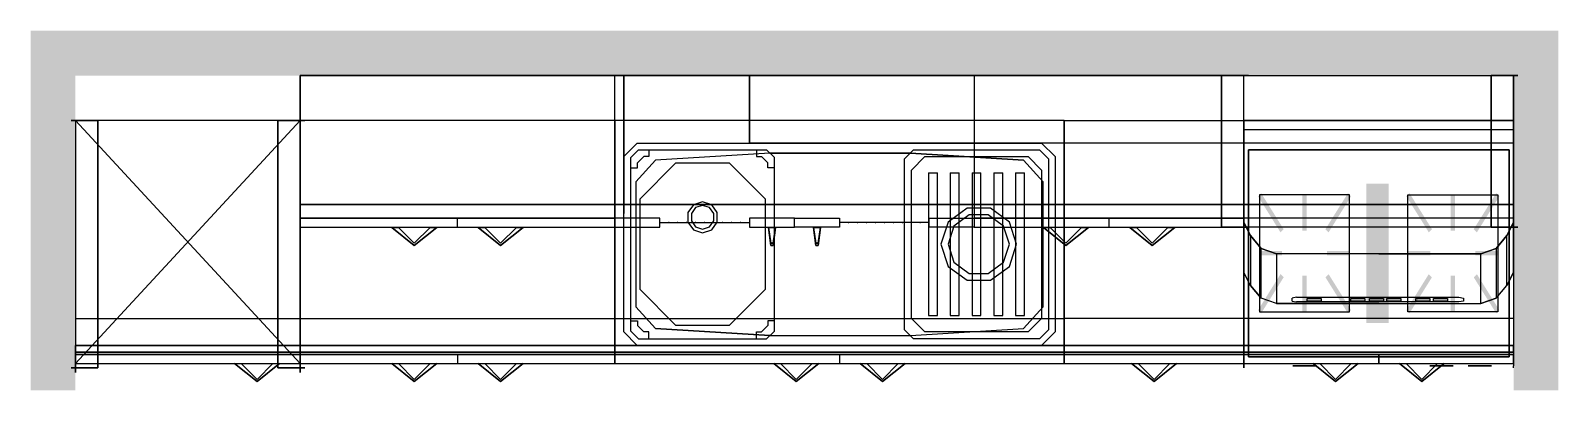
# Model space of a CAD drawing. Extents: x 3900 to 7300, y 5300 to 6100.
import ezdxf

# ---------------------------------------------------------------- set-up
doc = ezdxf.new("R2010")
doc.units = 0
doc.header["$LTSCALE"] = 100
doc.header["$MEASUREMENT"] = 0
doc.layers.get('0').update_dxf_attribs({"linetype": 'CONTINUOUS'})
for name, color, linetype in [('BASE', 4, 'CONTINUOUS'), ('ORANGE', 10, 'CONTINUOUS'), ('SINK', 7, 'CONTINUOUS'), ('WALL', 3, 'CONTINUOUS'), ('WT', 2, 'CONTINUOUS'), ('YIMA', 4, 'CONTINUOUS'), ('ZCYAN', 4, 'CONTINUOUS'), ('ZHANDLED', 1, 'CONTINUOUS'), ('ZHANDLEU', 1, 'CONTINUOUS'), ('ZRED', 1, 'CONTINUOUS'), ('ZWALL', 7, 'CONTINUOUS')]:
    doc.layers.add(name, color=color, linetype=linetype)

# ---------------------------------------------------------------- blocks, each defined once
blk = doc.blocks.new('FMS')
at = {"layer": 'WT'}
blk.add_line((0, 0), (1, 0), dxfattribs=at)
at = {"layer": 'WT', "extrusion": (1, -8.46092e-15, -1.83718e-16)}
for p, q in [((0, 0, 25), (0, -143, 25)), ((0, -150, 7), (0, -143)), ((0, -143, 25), (0, -150, 18)), ((0, -150, 18), (0, -150, 7))]:
    blk.add_line(p, q, dxfattribs=at)
at = {"layer": 'WT'}
for points, invisible_edges in [([(0, 0, 25), (0, -143, 25), (0, -143), (0, 0)], 2), ([(1, 0, 25), (1, -143, 25), (1, -143), (1, 0)], 2), ([(0, -150, 18), (0, -150, 7), (0, -143), (0, -143, 25)], 4), ([(1, -150, 18), (1, -150, 7), (1, -143), (1, -143, 25)], 4)]:
    blk.add_3dface(points, dxfattribs=dict(at, invisible_edges=invisible_edges))
blk = doc.blocks.new('ZHANDLED')
at = {"layer": 'ZHANDLED'}
for p, q in [((-50, -0.5, -7.5), (-35, -0.5, -7.5)), ((35, -0.5, -7.5), (50, -0.5, -7.5))]:
    blk.add_line(p, q, dxfattribs=at)
for points in [[(-50, -0.5, 7.5), (0, -40.5, 2.5), (0, -40.5, -2.5), (-50, -0.5, -7.5)], [(-35, -0.5, 7.5), (0, -35.5, 2.5), (0, -35.5, -2.5), (-35, -0.5, -7.5)], [(0, -40.5, 2.5), (50, -0.5, 7.5), (50, -0.5, -7.5), (0, -40.5, -2.5)], [(0, -35.5, 2.5), (35, -0.5, 7.5), (35, -0.5, -7.5), (0, -35.5, -2.5)]]:
    blk.add_3dface(points, dxfattribs=at)
blk = doc.blocks.new('BS10085')
at = {"layer": 'BASE'}
for p, q in [((0, 0), (0, -440)), ((0, 0, 160), (0, -520, 160)), ((1000, 0, 820), (0, 0, 820)), ((1000, -440), (1000, 0)), ((1000, -520, 160), (1000, 0, 160)), ((0, -440), (1000, -440)), ((0, -520, 160), (1000, -520, 160)), ((0, -520, 160), (0, -540, 160)), ((1000, -520, 160), (0, -520, 160)), ((0, -540, 160), (1000, -540, 160)), ((500, -520, 160), (500, -540, 160)), ((1000, -540, 160), (1000, -520, 160))]:
    blk.add_line(p, q, dxfattribs=at)
blk.add_3dface([(0, -520, 800), (0, -540, 800), (1000, -540, 800), (1000, -520, 800)], dxfattribs=at)
at = {"layer": 'YIMA'}
for p, q in [((0, -520, 672), (0, -540, 672)), ((0, -540, 672), (1000, -540, 672)), ((1000, -540, 672), (1000, -520, 672))]:
    blk.add_line(p, q, dxfattribs=at)
at = {"layer": 'BASE'}
for p in [(404, -540, 764), (596, -540, 764)]:
    blk.add_blockref('ZHANDLED', p, dxfattribs=at)
blk = doc.blocks.new('ZHANDLEU')
at = {"layer": 'ZHANDLEU'}
for p, q in [((-50, -0.5, -7.5), (-35, -0.5, -7.5)), ((35, -0.5, -7.5), (50, -0.5, -7.5))]:
    blk.add_line(p, q, dxfattribs=at)
for points in [[(-50, -0.5, 7.5), (0, -40.5, 2.5), (0, -40.5, -2.5), (-50, -0.5, -7.5)], [(-35, -0.5, 7.5), (0, -35.5, 2.5), (0, -35.5, -2.5), (-35, -0.5, -7.5)], [(0, -40.5, 2.5), (50, -0.5, 7.5), (50, -0.5, -7.5), (0, -40.5, -2.5)], [(0, -35.5, 2.5), (35, -0.5, 7.5), (35, -0.5, -7.5), (0, -35.5, -2.5)]]:
    blk.add_3dface(points, dxfattribs=at)
blk = doc.blocks.new('CB060XL')
at = {"layer": 'WALL'}
for p, q in [((0, 0), (0, -317)), ((0, 0, -896), (600, 0, -896)), ((600, -317), (600, 0)), ((0, -317), (0, -337)), ((0, -337), (600, -337)), ((300, -337), (300, -317)), ((300, -337, -896), (300, -337)), ((600, -337), (600, -317))]:
    blk.add_line(p, q, dxfattribs=at)
for points in [[(0, 0), (0, -317), (600, -317), (600, 0)], [(0, -317), (0, -337), (600, -337), (600, -317)]]:
    blk.add_3dface(points, dxfattribs=at)
for p in [(204, -337, -860), (396, -337, -860)]:
    blk.add_blockref('ZHANDLEU', p, dxfattribs=at)
blk = doc.blocks.new('PL240')
at = {"layer": 'ZRED'}
for points in [[(0, 0), (0, -15), (0, -15, 150), (0, 0, 150)], [(0, 0), (0, 0, 150), (1, 0, 150), (1, 0)], [(1, 0), (1, -15), (1, -15, 150), (1, 0, 150)], [(0, -15), (0, -15, 150), (1, -15, 150), (1, -15)]]:
    blk.add_3dface(points, dxfattribs=at)
blk = doc.blocks.new('ISD9745')
at = {"layer": 'SINK'}
for p, q in [((20, -80), (50, -50)), ((35.5, -81.8), (53, -65)), ((50, -50), (950, -50)), ((53, -65), (337.9, -65)), ((75.5, -65), (75.5, -80)), ((315.5, -65), (315.5, -80)), ((337.9, -65), (355.5, -81.8)), ((665, -65), (645, -85)), ((665, -65), (945, -65)), ((945, -65), (965, -85)), ((950, -50), (980, -80)), ((20, -470), (20, -80)), ((35.5, -468.2), (35.5, -81.8)), ((46.7, -136, -4), (90.6, -87.8, -4)), ((46.7, -136, -205), (90.6, -87.8, -205)), ((50.5, -94), (64.5, -80)), ((50.5, -105), (50.5, -94)), ((55.5, -175), (135.5, -95)), ((135.5, -95, -150), (55.5, -175, -150)), ((75.5, -80), (64.5, -80)), ((345.4, -72.2, -4), (90.6, -87.8, -4)), ((345.4, -72.2, -205), (90.6, -87.8, -205)), ((90.6, -87.8, -4), (90.6, -87.8, -205)), ((255.5, -95), (135.5, -95)), ((255.5, -95, -150), (135.5, -95, -150)), ((135.5, -95, -150), (135.5, -95)), ((255.5, -95, -150), (335.5, -175, -150)), ((255.5, -95), (335.5, -175)), ((255.5, -95, -150), (255.5, -95)), ((315.5, -80), (326.5, -80)), ((340.5, -94), (326.5, -80)), ((340.5, -105), (340.5, -94)), ((345.4, -72.2), (657.8, -72.2)), ((657.8, -72.2, -205), (345.4, -72.2, -205)), ((345.4, -72.2), (345.4, -72.2, -205)), ((355.5, -468.2), (355.5, -81.8)), ((645, -465), (645, -85)), ((657.8, -72.2, -4), (909.4, -87.8, -4)), ((909.4, -87.8, -205), (657.8, -72.2, -205)), ((657.8, -72.2), (657.8, -72.2, -205)), ((690, -80), (660, -110)), ((690, -80), (920, -80)), ((909.4, -87.8, -4), (953.3, -136, -4)), ((909.4, -87.8, -205), (953.3, -136, -205)), ((920, -80), (950, -110)), ((965, -85), (965, -465)), ((980, -80), (980, -470)), ((35.5, -105), (50.5, -105)), ((355.5, -105), (340.5, -105)), ((660, -440), (660, -110)), ((698.3, -116.5), (698.3, -433.5)), ((698.3, -116.5), (718.3, -116.5)), ((718.3, -433.5), (718.3, -116.5)), ((746.7, -116.5), (746.7, -433.5)), ((746.7, -116.5), (766.7, -116.5)), ((766.7, -433.5), (766.7, -116.5)), ((795, -116.5), (795, -433.5)), ((795, -116.5), (815, -116.5)), ((815, -433.5), (815, -116.5)), ((843.3, -116.5), (843.3, -433.5)), ((843.3, -116.5), (863.3, -116.5)), ((863.3, -433.5), (863.3, -116.5)), ((891.7, -116.5), (891.7, -433.5)), ((891.7, -116.5), (911.7, -116.5)), ((911.7, -433.5), (911.7, -116.5)), ((950, -110), (950, -440)), ((46.7, -136, -4), (46.7, -414, -4)), ((46.7, -136, -205), (46.7, -414, -205)), ((46.7, -136, -4), (46.7, -136, -205)), ((953.3, -414, -4), (953.3, -136, -4)), ((953.3, -414, -205), (953.3, -136, -205)), ((953.3, -136, -4), (953.3, -136, -205)), ((55.5, -175), (55.5, -375)), ((55.5, -175, -150), (55.5, -375, -150)), ((55.5, -175, -150), (55.5, -175)), ((175.2, -187.1, -150), (162.7, -204.4, -150)), ((180, -193.7, -150), (170.5, -206.9, -150)), ((195.5, -180.6, -150), (175.2, -187.1, -150)), ((195.5, -188.7, -150), (180, -193.7, -150)), ((215.7, -187.1, -150), (195.5, -180.6, -150)), ((210.9, -193.7, -150), (195.5, -188.7, -150)), ((220.5, -206.9, -150), (210.9, -193.7, -150)), ((228.2, -204.4, -150), (215.7, -187.1, -150)), ((335.5, -375), (335.5, -175)), ((335.5, -375, -150), (335.5, -175, -150)), ((335.5, -175, -150), (335.5, -175)), ((784, -195, -205), (741.9, -225.6, -205)), ((836, -195, -205), (784, -195, -205)), ((878.1, -225.6, -205), (836, -195, -205)), ((162.7, -204.4, -150), (162.7, -225.6, -150)), ((162.7, -225.6, -150), (175.2, -242.9, -150)), ((170.5, -206.9, -150), (170.5, -223.1, -150)), ((170.5, -223.1, -150), (180, -236.3, -150)), ((180, -236.3, -150), (195.5, -241.3, -150)), ((195.5, -241.3, -150), (210.9, -236.3, -150)), ((210.9, -236.3, -150), (220.5, -223.1, -150)), ((215.7, -242.9, -150), (228.2, -225.6, -150)), ((220.5, -223.1, -150), (220.5, -206.9, -150)), ((228.2, -225.6, -150), (228.2, -204.4, -150)), ((741.9, -225.6, -205), (725.9, -275, -205)), ((754.7, -234.8, -205), (741.7, -275, -205)), ((788.9, -210, -205), (754.7, -234.8, -205)), ((831.1, -210, -205), (788.9, -210, -205)), ((865.3, -234.8, -205), (831.1, -210, -205)), ((878.3, -275, -205), (865.3, -234.8, -205)), ((894.1, -275, -205), (878.1, -225.6, -205)), ((175.2, -242.9, -150), (195.5, -249.4, -150)), ((195.5, -249.4, -150), (215.7, -242.9, -150)), ((725.9, -275, -205), (741.9, -324.4, -205)), ((741.7, -275, -205), (754.7, -315.2, -205)), ((865.3, -315.2, -205), (878.3, -275, -205)), ((878.1, -324.4, -205), (894.1, -275, -205)), ((741.9, -324.4, -205), (784, -355, -205)), ((754.7, -315.2, -205), (788.9, -340, -205)), ((788.9, -340, -205), (831.1, -340, -205)), ((831.1, -340, -205), (865.3, -315.2, -205)), ((836, -355, -205), (878.1, -324.4, -205)), ((784, -355, -205), (836, -355, -205)), ((55.5, -375), (135.5, -455)), ((55.5, -375, -150), (135.5, -455, -150)), ((55.5, -375, -150), (55.5, -375)), ((255.5, -455, -150), (335.5, -375, -150)), ((255.5, -455), (335.5, -375)), ((335.5, -375, -150), (335.5, -375)), ((46.7, -414, -4), (90.6, -462.2, -4)), ((46.7, -414, -205), (90.6, -462.2, -205)), ((46.7, -414, -4), (46.7, -414, -205)), ((660, -440), (690, -470)), ((698.3, -433.5), (718.3, -433.5)), ((746.7, -433.5), (766.7, -433.5)), ((795, -433.5), (815, -433.5)), ((843.3, -433.5), (863.3, -433.5)), ((891.7, -433.5), (911.7, -433.5)), ((909.4, -462.2, -205), (953.3, -414, -205)), ((909.4, -462.2, -4), (953.3, -414, -4)), ((920, -470), (950, -440)), ((953.3, -414, -4), (953.3, -414, -205)), ((20, -470), (50, -500)), ((35.5, -445), (50.5, -445)), ((35.5, -468.2), (53, -485)), ((50.5, -445), (50.5, -456)), ((50.5, -456), (64.5, -470)), ((75.5, -470), (64.5, -470)), ((75.5, -485), (75.5, -470)), ((345.4, -477.8, -4), (90.6, -462.2, -4)), ((90.6, -462.2, -205), (345.4, -477.8, -205)), ((90.6, -462.2, -4), (90.6, -462.2, -205)), ((135.5, -455), (255.5, -455)), ((135.5, -455, -150), (255.5, -455, -150)), ((135.5, -455, -150), (135.5, -455)), ((255.5, -455, -150), (255.5, -455)), ((315.5, -485), (315.5, -470)), ((315.5, -470), (326.5, -470)), ((340.5, -456), (326.5, -470)), ((355.5, -468.2), (337.9, -485)), ((355.5, -445), (340.5, -445)), ((340.5, -445), (340.5, -456)), ((645, -465), (665, -485)), ((657.8, -477.8, -4), (909.4, -462.2, -4)), ((657.8, -477.8, -205), (909.4, -462.2, -205)), ((920, -470), (690, -470)), ((909.4, -462.2, -4), (909.4, -462.2, -205)), ((945, -485), (965, -465)), ((950, -500), (980, -470)), ((950, -500), (50, -500)), ((53, -485), (337.9, -485)), ((345.4, -477.8), (657.8, -477.8)), ((345.4, -477.8, -205), (657.8, -477.8, -205)), ((345.4, -477.8), (345.4, -477.8, -205)), ((657.8, -477.8), (657.8, -477.8, -205)), ((945, -485), (665, -485))]:
    blk.add_line(p, q, dxfattribs=at)
blk = doc.blocks.new('FPT')
at = {"layer": 'WT', "extrusion": (1, 0, -1.83772e-16)}
for p, q in [((0, 0, 120), (0, -20, 120)), ((0, -20, 120), (0, -20, 30)), ((0, -20, 30), (0, -545, 30)), ((0, -545, 30), (0, -550, 25)), ((0, -550, 25), (0, -550, -10))]:
    blk.add_line(p, q, dxfattribs=at)
at = {"layer": 'WT'}
for points, invisible_edges in [([(0, 0, 120), (0, -20, 120), (0, -20, 30), (0, 0)], 4), ([(0, -20, 30), (0, 0), (0, -520), (0, -545, 30)], 5), ([(1, 0, 120), (1, -20, 120), (1, -20, 30), (1, 0)], 4), ([(1, -20, 30), (1, 0), (1, -520), (1, -545, 30)], 5), ([(0, -545, 30), (0, -520), (0, -520, -10), (0, -550, 25)], 5), ([(0, -520, -10), (0, -550, 25), (0, -550, -10), (0, -520, -10)], 9), ([(1, -520, -10), (1, -550, 25), (1, -550, -10), (1, -520, -10)], 9), ([(1, -545, 30), (1, -520), (1, -520, -10), (1, -550, 25)], 5)]:
    blk.add_3dface(points, dxfattribs=dict(at, invisible_edges=invisible_edges))
blk = doc.blocks.new('CR36')
at = {"layer": 'ZCYAN', "extrusion": (1, 0, -1.83772e-16)}
for p, q in [((0, 0, 36), (0, 50, 36)), ((0, 50), (0, 0)), ((0, 0, 36), (0, -10, 26)), ((0, -10, 10), (0, 0)), ((0, -10, 10), (0, -10, 26))]:
    blk.add_line(p, q, dxfattribs=at)
at = {"layer": 'ZCYAN'}
for points, invisible_edges in [([(0, 0, 36), (0, 0), (0, 50), (0, 50, 36)], 1), ([(1, 0, 36), (1, 0), (1, 50), (1, 50, 36)], 1), ([(0, 0, 36), (0, -10, 26), (0, -10, 10), (0, 0)], 8), ([(1, 0, 36), (1, -10, 26), (1, -10, 10), (1, 0)], 8)]:
    blk.add_3dface(points, dxfattribs=dict(at, invisible_edges=invisible_edges))
blk.add_3dface([(0, 50, 36), (1, 50, 36), (1, 50), (0, 50)], dxfattribs=at)
blk = doc.blocks.new('TU05014L')
at = {"layer": 'BASE'}
for p, q in [((0, 0), (0, -520)), ((500, 0), (500, -520)), ((0, -520, -20), (0, -540, -20)), ((0, -520, 876), (0, -540, 876)), ((0, -540, -20), (500, -540, -20)), ((0, -540, 876), (500, -540, 876)), ((500, -540, -20), (500, -520, -20)), ((500, -540, 876), (500, -520, 876))]:
    blk.add_line(p, q, dxfattribs=at)
blk.add_3dface([(0, -520, 1388), (0, -540, 1388), (500, -540, 1388), (500, -520, 1388)], dxfattribs=at)
at = {"layer": 'WT', "color": 7}
for p, q in [((0, 0, 1387), (500, -540, 1387)), ((0, -540, 1387), (500, 0, 1387))]:
    blk.add_line(p, q, dxfattribs=at)
at = {"layer": 'WT', "color": 4}
blk.add_3dface([(0, 0, 1388), (0, -540, 1388), (500, -540, 1388), (500, 0, 1388)], dxfattribs=at)
at = {"layer": 'BASE'}
for p in [(404, -540, 912), (404, -540, 16)]:
    blk.add_blockref('ZHANDLED', p, dxfattribs=at)
blk = doc.blocks.new('BT07085')
at = {"layer": 'BASE'}
for p, q in [((0, 0), (0, -440)), ((0, 0, 160), (0, -520, 160)), ((700, 0, 820), (0, 0, 820)), ((700, -440), (700, 0)), ((700, -520, 160), (700, 0, 160)), ((0, -440), (700, -440)), ((0, -520, 160), (700, -520, 160)), ((0, -520, 160), (0, -540, 160)), ((700, -520, 160), (0, -520, 160)), ((0, -540, 160), (700, -540, 160)), ((350, -520, 160), (350, -540, 160)), ((700, -540, 160), (700, -520, 160))]:
    blk.add_line(p, q, dxfattribs=at)
blk.add_3dface([(0, -520, 800), (0, -540, 800), (700, -540, 800), (700, -520, 800)], dxfattribs=at)
at = {"layer": 'YIMA'}
for p, q in [((0, -520, 672), (0, -540, 672)), ((0, -540, 672), (700, -540, 672)), ((700, -540, 672), (700, -520, 672))]:
    blk.add_line(p, q, dxfattribs=at)
at = {"layer": 'BASE'}
for p in [(254, -540, 764), (446, -540, 764)]:
    blk.add_blockref('ZHANDLED', p, dxfattribs=at)
blk = doc.blocks.new('BT05085L')
at = {"layer": 'BASE'}
for p, q in [((0, 0), (0, -440)), ((0, 0, 160), (0, -520, 160)), ((500, 0, 820), (0, 0, 820)), ((500, -440), (500, 0)), ((500, -520, 160), (500, 0, 160)), ((0, -440), (500, -440)), ((0, -520, 160), (500, -520, 160)), ((0, -520, 160), (0, -540, 160)), ((500, -520, 160), (0, -520, 160)), ((0, -540, 160), (500, -540, 160)), ((500, -540, 160), (500, -520, 160))]:
    blk.add_line(p, q, dxfattribs=at)
blk.add_3dface([(0, -520, 800), (0, -540, 800), (500, -540, 800), (500, -520, 800)], dxfattribs=at)
at = {"layer": 'YIMA'}
for p, q in [((0, -520, 672), (0, -540, 672)), ((0, -540, 672), (500, -540, 672)), ((500, -540, 672), (500, -520, 672))]:
    blk.add_line(p, q, dxfattribs=at)
at = {"layer": 'BASE'}
blk.add_blockref('ZHANDLED', (404, -540, 764), dxfattribs=at)
blk = doc.blocks.new('CL080XL')
at = {"layer": 'WALL', "extrusion": (0, -1, 0)}
for p, q in [((0, 0), (800, 0)), ((800, 0, -896), (0, 0, -896)), ((0, 0, -896), (0, 0)), ((20, 0, -20), (20, 0, -876)), ((780, 0, -20), (780, 0, -876)), ((800, 0), (800, 0, -896))]:
    blk.add_line(p, q, dxfattribs=at)
at = {"layer": 'WALL', "extrusion": (1, 1.24345e-16, 0)}
for p, q in [((20, -317, -20), (20, 0, -20)), ((20, 0, -230), (20, -307, -230)), ((20, -307, -250), (20, 0, -250)), ((20, 0, -460), (20, -307, -460)), ((20, -307, -480), (20, 0, -480)), ((20, -317, -876), (20, 0, -876)), ((20, -307, -710), (20, 0, -710)), ((20, 0, -690), (20, -307, -690)), ((20, -307, -230), (20, -307, -250)), ((20, -307, -460), (20, -307, -480)), ((20, -307, -690), (20, -307, -710)), ((20, -317), (20, -317, -20)), ((20, -317, -896), (20, -317, -876))]:
    blk.add_line(p, q, dxfattribs=at)
at = {"layer": 'WALL'}
for p, q in [((0, -317), (0, -337)), ((0, -337), (100, -337)), ((100, -337), (100, -317)), ((100, -327), (300, -327)), ((100, -327, -896), (300, -327, -896)), ((300, -317), (300, -337)), ((300, -337), (400, -337)), ((400, -337), (400, -317)), ((400, -337), (400, -317)), ((500, -337), (400, -337)), ((500, -317), (500, -337)), ((700, -327, -896), (500, -327, -896)), ((700, -327), (500, -327)), ((700, -337), (700, -317)), ((800, -337), (700, -337)), ((800, -317), (800, -337))]:
    blk.add_line(p, q, dxfattribs=at)
for p in [(120, -327), (140, -327), (160, -327), (180, -327), (200, -327), (220, -327), (240, -327), (260, -327), (280, -327), (520, -327), (540, -327), (560, -327), (580, -327), (600, -327), (620, -327), (640, -327), (660, -327), (680, -327)]:
    blk.add_point(p, dxfattribs=at)
for points in [[(0, 0), (800, 0), (800, 0, -896), (0, 0, -896)], [(0, -317), (0, -337), (100, -337), (100, -317)], [(300, -317), (300, -337), (400, -337), (400, -317)], [(500, -317), (500, -337), (400, -337), (400, -317)], [(800, -317), (800, -337), (700, -337), (700, -317)]]:
    blk.add_3dface(points, dxfattribs=at)
at = {"extrusion": (1, 0, 0), "rotation": 270}
for p in [(-337, -818, 350), (-337, -818, 450)]:
    blk.add_blockref('ZHANDLEU', p, dxfattribs=at)
blk = doc.blocks.new('CB070XL')
at = {"layer": 'WALL'}
for p, q in [((0, 0), (0, -317)), ((0, 0, -896), (700, 0, -896)), ((700, -317), (700, 0)), ((0, -317), (0, -337)), ((0, -337), (700, -337)), ((350, -337), (350, -317)), ((350, -337, -896), (350, -337)), ((700, -337), (700, -317))]:
    blk.add_line(p, q, dxfattribs=at)
for points in [[(0, 0), (0, -317), (700, -317), (700, 0)], [(0, -317), (0, -337), (700, -337), (700, -317)]]:
    blk.add_3dface(points, dxfattribs=at)
for p in [(254, -337, -860), (446, -337, -860)]:
    blk.add_blockref('ZHANDLEU', p, dxfattribs=at)
blk = doc.blocks.new('BG06067')
at = {"layer": 'BASE'}
for p, q in [((0, -440), (0, 0)), ((0, -520, 160), (0, 0, 160)), ((0, 0, 675), (600, 0, 675)), ((600, 0), (600, -440)), ((600, 0, 160), (600, -520, 160)), ((600, -440), (0, -440)), ((0, -520, 160), (0, -540, 160)), ((0, -520, 675), (600, -520, 675)), ((0, -540, 160), (300, -540, 160)), ((300, -540, 160), (600, -540, 160)), ((600, -540, 160), (600, -520, 160))]:
    blk.add_line(p, q, dxfattribs=at)
for points in [[(0, -520, 672), (0, -540, 672), (300, -540, 672), (300, -520, 672)], [(300, -520, 672), (300, -540, 672), (600, -540, 672), (600, -520, 672)]]:
    blk.add_3dface(points, dxfattribs=at)
for p in [(204, -540, 636), (396, -540, 636)]:
    blk.add_blockref('ZHANDLED', p, dxfattribs=at)
blk = doc.blocks.new('BD04085')
at = {"layer": 'BASE'}
for p, q in [((0, -440), (0, 0)), ((0, 0, 160), (0, -520, 160)), ((0, 0, 820), (400, 0, 820)), ((400, 0), (400, -440)), ((400, -520, 160), (400, 0, 160)), ((400, -440), (0, -440)), ((0, -520, 160), (400, -520, 160)), ((0, -520, 160), (0, -540, 160)), ((0, -520, 416), (0, -540, 416)), ((0, -520, 544), (0, -540, 544)), ((0, -520, 672), (0, -540, 672)), ((0, -540, 160), (400, -540, 160)), ((0, -540, 416), (400, -540, 416)), ((0, -540, 544), (400, -540, 544)), ((0, -540, 672), (400, -540, 672)), ((400, -540, 160), (400, -520, 160)), ((400, -540, 416), (400, -520, 416)), ((400, -540, 544), (400, -520, 544)), ((400, -540, 672), (400, -520, 672))]:
    blk.add_line(p, q, dxfattribs=at)
blk.add_3dface([(0, -520, 800), (0, -540, 800), (400, -540, 800), (400, -520, 800)], dxfattribs=at)
for p in [(200, -540, 764), (200, -540, 636), (200, -540, 508), (200, -540, 380)]:
    blk.add_blockref('ZHANDLED', p, dxfattribs=at)
blk = doc.blocks.new('ORANGE')
at = {"layer": 'ORANGE'}
for p, q in [((10, -65, 170), (590, -65, 170)), ((10, -525, 170), (10, -65, 170)), ((10, -65, 180), (10, -525, 180)), ((590, -65, 180), (10, -65, 180)), ((590, -65, 170), (590, -525, 170)), ((590, -525, 180), (590, -65, 180)), ((35, -165, 180), (35, -425, 180)), ((235, -165, 180), (35, -165, 180)), ((235, -425, 180), (235, -165, 180)), ((365, -165, 180), (565, -165, 180)), ((365, -425, 180), (365, -165, 180)), ((565, -165, 180), (565, -425, 180)), ((35, -425, 180), (235, -425, 180)), ((565, -425, 180), (365, -425, 180)), ((590, -525, 170), (10, -525, 170)), ((10, -525, 180), (590, -525, 180))]:
    blk.add_line(p, q, dxfattribs=at)
at = {"layer": 'ORANGE', "color": 7, "extrusion": (0, -1, 0)}
for p, q in [((135, -525, 130), (109, -525, 115)), ((109, -525, 115), (109, -525, 85)), ((109, -525, 85), (135, -525, 70)), ((135, -525, 70), (161, -525, 85)), ((161, -525, 115), (135, -525, 130)), ((161, -525, 85), (161, -525, 115)), ((440, -525, 130), (414, -525, 115)), ((414, -525, 115), (414, -525, 85)), ((414, -525, 85), (440, -525, 70)), ((440, -525, 70), (466, -525, 85)), ((466, -525, 115), (440, -525, 130)), ((466, -525, 85), (466, -525, 115)), ((525, -525, 130), (499, -525, 115)), ((499, -525, 115), (499, -525, 85)), ((499, -525, 85), (525, -525, 70)), ((525, -525, 70), (551, -525, 85)), ((551, -525, 115), (525, -525, 130)), ((551, -525, 85), (551, -525, 115))]:
    blk.add_line(p, q, dxfattribs=at)
at = {"layer": 'ORANGE'}
for p in [(235, -525, 10), (365, -525, 10)]:
    blk.add_point(p, dxfattribs=at)
for points in [[(38.5, -161.5, 180), (31.5, -168.5, 180), (88.5, -241.5, 180), (81.5, -248.5, 180)], [(140, -165, 180), (130, -165, 180), (140, -245, 180), (130, -245, 180)], [(238.5, -168.5, 180), (231.5, -161.5, 180), (188.5, -248.5, 180), (181.5, -241.5, 180)], [(322.5, -140, 180), (272.5, -140, 180), (322.5, -450, 180), (272.5, -450, 180)], [(361.5, -168.5, 180), (368.5, -161.5, 180), (411.5, -248.5, 180), (418.5, -241.5, 180)], [(460, -165, 180), (470, -165, 180), (460, -245, 180), (470, -245, 180)], [(561.5, -161.5, 180), (568.5, -168.5, 180), (511.5, -241.5, 180), (518.5, -248.5, 180)], [(35, -290, 180), (35, -300, 180), (85, -290, 180), (85, -300, 180)], [(235, -300, 180), (235, -290, 180), (185, -300, 180), (185, -290, 180)], [(365, -300, 180), (365, -290, 180), (415, -300, 180), (415, -290, 180)], [(565, -290, 180), (565, -300, 180), (515, -290, 180), (515, -300, 180)], [(31.5, -421.5, 180), (38.5, -428.5, 180), (81.5, -341.5, 180), (88.5, -348.5, 180)], [(130, -425, 180), (140, -425, 180), (130, -345, 180), (140, -345, 180)], [(231.5, -428.5, 180), (238.5, -421.5, 180), (181.5, -348.5, 180), (188.5, -341.5, 180)], [(368.5, -428.5, 180), (361.5, -421.5, 180), (418.5, -348.5, 180), (411.5, -341.5, 180)], [(470, -425, 180), (460, -425, 180), (470, -345, 180), (460, -345, 180)], [(568.5, -421.5, 180), (561.5, -428.5, 180), (518.5, -341.5, 180), (511.5, -348.5, 180)]]:
    blk.add_trace(points, dxfattribs=at)
blk.add_3dface([(10, -65, 180), (10, -525, 180), (590, -525, 180), (590, -65, 180)], dxfattribs=at)
blk = doc.blocks.new('PG060')
at = {"layer": 'WT', "extrusion": (1, 0, -1.83772e-16)}
for p, q in [((0, -550), (0, 0)), ((0, 0), (0, 0, 265)), ((0, -20, 265), (0, -20, 40)), ((0, -20, 40), (0, -545, 40)), ((0, -545, 40), (0, -550, 35)), ((0, -550, 35), (0, -550))]:
    blk.add_line(p, q, dxfattribs=at)
at = {"layer": 'WT'}
for p, q in [((0, -20, 265), (0, 0, 265)), ((600, -20, 265), (600, 0, 265))]:
    blk.add_line(p, q, dxfattribs=at)
blk.add_3dface([(0, 0, 265), (0, -20, 265), (600, -20, 265), (600, 0, 265)], dxfattribs=at)
for points, invisible_edges in [([(0, 0, 265), (0, 0), (0, -20, 40), (0, -20, 265)], 2), ([(0, -545, 40), (0, -545), (0, 0), (0, -20, 40)], 5), ([(600, -20, 265), (600, -20, 40), (600, 0), (600, 0, 265)], 2), ([(600, -20, 40), (600, -545, 40), (600, -545), (600, 0)], 14), ([(0, -545, 40), (0, -545), (0, -550), (0, -550, 35)], 1), ([(600, -550, 35), (600, -545, 40), (600, -545), (600, -550)], 6)]:
    blk.add_3dface(points, dxfattribs=dict(at, invisible_edges=invisible_edges))
blk = doc.blocks.new('CH060MMI')
at = {"layer": 'WALL'}
for p, q in [((0, -317, -728), (0, 0, -728)), ((0, -337, -128), (0, 0, -128)), ((0, 0, -728), (600, 0, -728)), ((600, -317, -728), (600, 0, -728)), ((600, 0, -128), (600, -337, -128)), ((0, -437.6, -728), (0, -317, -728)), ((0, -317, -128), (0, -327, -128)), ((600, -317), (0, -317)), ((0, -317), (0, -317, -128)), ((15.1, -355.9, -128), (0, -327, -128)), ((600, -337, -128), (0, -337, -128)), ((584.9, -355.9, -128), (600, -327, -128)), ((600, -437.6, -728), (600, -317, -728)), ((600, -317, -128), (600, -327, -128)), ((600, -317, -128), (600, -317)), ((38.5, -384.6, -128), (15.1, -355.9, -128)), ((561.5, -384.6, -128), (584.9, -355.9, -128)), ((72.4, -396.4, -128), (38.5, -384.6, -128)), ((300, -396.4, -128), (72.4, -396.4, -128)), ((300, -396.4, -128), (527.6, -396.4, -128)), ((527.6, -396.4, -128), (561.5, -384.6, -128)), ((15.1, -466.5, -728), (0, -437.6, -728)), ((584.9, -466.5, -728), (600, -437.6, -728)), ((38.5, -495.2, -728), (15.1, -466.5, -728)), ((561.5, -495.2, -728), (584.9, -466.5, -728)), ((72.4, -507, -728), (38.5, -495.2, -728)), ((300, -507, -728), (72.4, -507, -728)), ((300, -507, -728), (527.6, -507, -728)), ((527.6, -507, -728), (561.5, -495.2, -728))]:
    blk.add_line(p, q, dxfattribs=at)
at = {"layer": 'WALL', "extrusion": (0, -0.98343, 0.181289)}
for p, q in [((117.3, -492.8, -651.1), (107.3, -494.6, -661)), ((107.3, -501.3, -697), (107.3, -494.6, -661)), ((107.3, -501.3, -697), (117.3, -503.1, -706.9)), ((117.3, -492.8, -651.1), (478.7, -492.8, -651.1)), ((478.7, -503.1, -706.9), (117.3, -503.1, -706.9)), ((140.8, -496, -668.4), (171.8, -496, -668.4)), ((140.8, -501.6, -698.7), (140.8, -496, -668.4)), ((171.8, -501.6, -698.7), (140.8, -501.6, -698.7)), ((171.8, -496, -668.4), (171.8, -501.6, -698.7)), ((237.9, -501.6, -698.7), (237.9, -496, -668.4)), ((237.9, -496, -668.4), (268.8, -496, -668.4)), ((268.8, -501.6, -698.7), (237.9, -501.6, -698.7)), ((268.8, -496, -668.4), (268.8, -501.6, -698.7)), ((279.5, -501.6, -698.7), (279.5, -496, -668.4)), ((279.5, -496, -668.4), (310.4, -496, -668.4)), ((310.4, -501.6, -698.7), (279.5, -501.6, -698.7)), ((310.4, -496, -668.4), (310.4, -501.6, -698.7)), ((318.4, -501.6, -698.7), (318.4, -496, -668.4)), ((318.4, -496, -668.4), (349.4, -496, -668.4)), ((349.4, -501.6, -698.7), (318.4, -501.6, -698.7)), ((349.4, -496, -668.4), (349.4, -501.6, -698.7)), ((382.8, -501.6, -698.7), (382.8, -496, -668.4)), ((382.8, -496, -668.4), (413.7, -496, -668.4)), ((413.7, -501.6, -698.7), (382.8, -501.6, -698.7)), ((413.7, -496, -668.4), (413.7, -501.6, -698.7)), ((422.1, -501.6, -698.7), (422.1, -496, -668.4)), ((422.1, -496, -668.4), (453.1, -496, -668.4)), ((453.1, -501.6, -698.7), (422.1, -501.6, -698.7)), ((453.1, -496, -668.4), (453.1, -501.6, -698.7)), ((478.7, -492.8, -651.1), (488.7, -494.6, -661)), ((488.7, -501.3, -697), (478.7, -503.1, -706.9)), ((488.7, -494.6, -661), (488.7, -501.3, -697))]:
    blk.add_line(p, q, dxfattribs=at)
at = {"layer": 'WALL'}
for points in [[(0, -337), (0, 0), (600, 0), (600, -337)], [(0, -317, -128), (0, -327, -128), (0, -437.6, -728), (0, -317, -728)], [(15.1, -355.9, -128), (15.1, -466.5, -728), (0, -437.6, -728), (0, -327, -128)], [(600, -327, -128), (600, -437.6, -728), (584.9, -466.5, -728), (584.9, -355.9, -128)], [(600, -317, -128), (600, -317, -728), (600, -437.6, -728), (600, -327, -128)], [(38.5, -495.2, -728), (38.5, -384.6, -128), (15.1, -355.9, -128), (15.1, -466.5, -728)], [(584.9, -466.5, -728), (584.9, -355.9, -128), (561.5, -384.6, -128), (561.5, -495.2, -728)], [(72.4, -396.4, -128), (72.4, -507, -728), (38.5, -495.2, -728), (38.5, -384.6, -128)], [(527.6, -507, -728), (527.6, -396.4, -128), (72.4, -396.4, -128), (72.4, -507, -728)], [(561.5, -384.6, -128), (561.5, -495.2, -728), (527.6, -507, -728), (527.6, -396.4, -128)]]:
    blk.add_3dface(points, dxfattribs=at)
for points, invisible_edges in [([(600, 0, -128), (600, 0, -728), (600, -317, -728), (600, -317, -128)], 8), ([(600, -317, -128), (0, -317, -128), (0, -327, -128), (600, -327, -128)], 5), ([(0, -327, -128), (600, -327, -128), (584.9, -355.9, -128), (15.1, -355.9, -128)], 5), ([(584.9, -355.9, -128), (15.1, -355.9, -128), (38.5, -384.6, -128), (561.5, -384.6, -128)], 5), ([(38.5, -384.6, -128), (561.5, -384.6, -128), (527.6, -396.4, -128), (72.4, -396.4, -128)], 5)]:
    blk.add_3dface(points, dxfattribs=dict(at, invisible_edges=invisible_edges))

msp = doc.modelspace()

# ---------------------------------------------------------------- linework, layer by layer
at = {"layer": 'ZWALL', "color": 7}
for points in [[(3900, 6100), (4000, 6000), (7300, 6100), (7200, 6000)], [(3900, 5300), (4000, 5300), (3900, 6100), (4000, 6000)], [(7300, 6100), (7200, 6000), (7300, 5300), (7200, 5300)]]:
    msp.add_trace(points, dxfattribs=at)

# ---------------------------------------------------------------- block references
at = {"color": 7}
for name, p, xscale in [('FMS', (4500, 6000, 940), 1000), ('FPT', (4500, 5900, 820), 2100), ('CR36', (4500, 5663, 2208), 2700), ('CR36', (4500, 5663, 1276), 2100), ('PL240', (4000, 5400), 3200), ('CR36', (4000, 5350, 2208), 500)]:
    msp.add_blockref(name, p, dxfattribs=dict(at, xscale=xscale))
for name, p in [('CB070XL', (4500, 6000, 2208)), ('CL080XL', (5200, 6000, 2208)), ('CB060XL', (6000, 6000, 2208)), ('CH060MMI', (6600, 6000, 2208)), ('TU05014L', (4000, 5900, 820)), ('BT05085L', (4000, 5900)), ('BT07085', (4500, 5900)), ('BS10085', (5200, 5900)), ('BD04085', (6200, 5900)), ('BG06067', (6600, 5900)), ('PG060', (6600, 5900, 675)), ('ISD9745', (5200, 5900, 852)), ('ORANGE', (6600, 5900, 710))]:
    msp.add_blockref(name, p, dxfattribs=at)
for name, p, xscale, rotation in [('FMS', (7200, 5850, 940), 1700, 180), ('CR36', (6600, 5663, 1276), 337, 90), ('CR36', (7200, 5663, 2208), 337, 90), ('CR36', (4000, 5900, 2208), 550, 270), ('CR36', (4500, 5350, 2208), 550, 90)]:
    msp.add_blockref(name, p, dxfattribs=dict(at, xscale=xscale, rotation=rotation))

# ---------------------------------------------------------------- meshes
at = {"color": 7, "linetype": 'CONTINUOUS'}
mesh = msp.add_polyface(dxfattribs=at)
corners = [(6735, 5355, 840), (6709, 5355, 825), (6709, 5355, 795), (6735, 5355, 780), (6761, 5355, 795), (6761, 5355, 825)]
mesh.append_faces([[corners[k] for k in face] for face in [(0, 4, 5)]], dxfattribs={"vtx0": -1, "color": 7})
mesh.append_faces([[corners[k] for k in face] for face in [(0, 3, 4)]], dxfattribs={"vtx0": -1, "vtx2": -1, "color": 7})
mesh.append_faces([[corners[k] for k in face] for face in [(0, 1, 2, 3)]], dxfattribs={"vtx3": -1, "color": 7})
mesh = msp.add_polyface(dxfattribs=at)
corners = [(7040, 5355, 840), (7014, 5355, 825), (7014, 5355, 795), (7040, 5355, 780), (7066, 5355, 795), (7066, 5355, 825)]
mesh.append_faces([[corners[k] for k in face] for face in [(0, 4, 5)]], dxfattribs={"vtx0": -1, "color": 7})
mesh.append_faces([[corners[k] for k in face] for face in [(0, 3, 4)]], dxfattribs={"vtx0": -1, "vtx2": -1, "color": 7})
mesh.append_faces([[corners[k] for k in face] for face in [(0, 1, 2, 3)]], dxfattribs={"vtx3": -1, "color": 7})
mesh = msp.add_polyface(dxfattribs=at)
corners = [(7125, 5355, 840), (7099, 5355, 825), (7099, 5355, 795), (7125, 5355, 780), (7151, 5355, 795), (7151, 5355, 825)]
mesh.append_faces([[corners[k] for k in face] for face in [(0, 4, 5)]], dxfattribs={"vtx0": -1, "color": 7})
mesh.append_faces([[corners[k] for k in face] for face in [(0, 3, 4)]], dxfattribs={"vtx0": -1, "vtx2": -1, "color": 7})
mesh.append_faces([[corners[k] for k in face] for face in [(0, 1, 2, 3)]], dxfattribs={"vtx3": -1, "color": 7})

doc.saveas('drawing.dxf')
